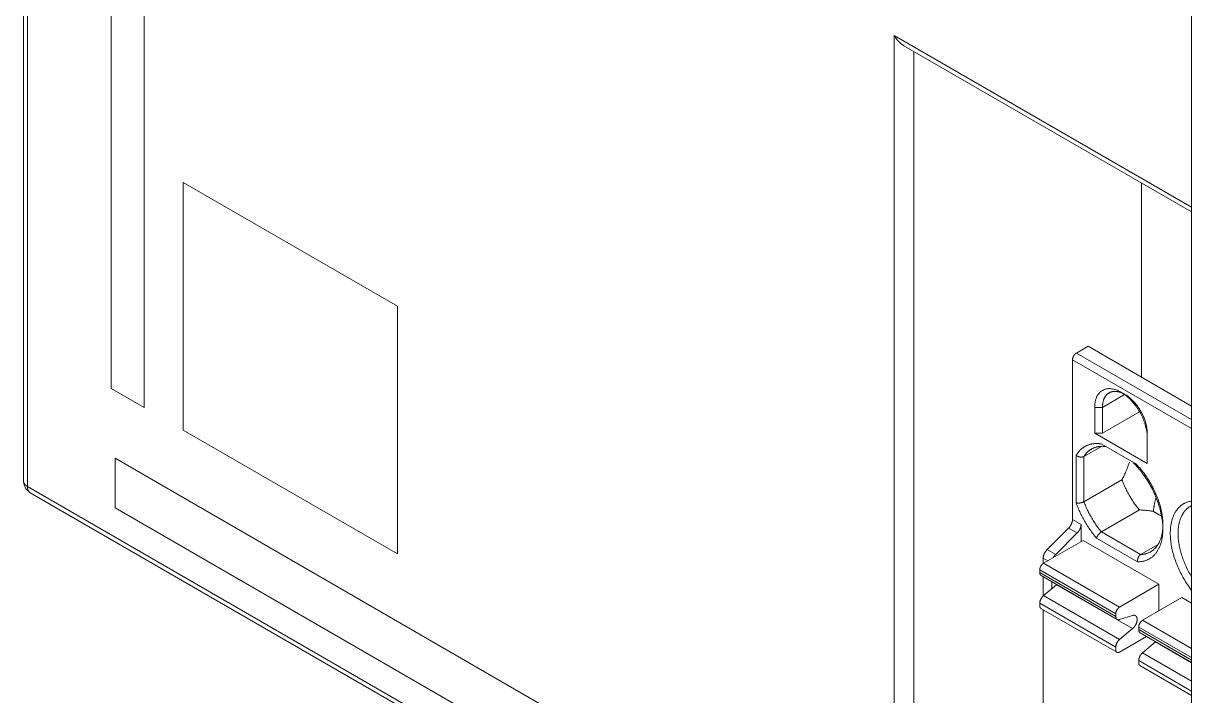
# Model space of a CAD drawing. Header units: inches. Extents: x 67248 to 85686, y -40174 to -31152.
# Drawn here: x 82386.71 to 82432.51, y -32942.82 to -32916.48 of the extents above; entities that cross this region are included whole.
import ezdxf

# ---------------------------------------------------------------- set-up
doc = ezdxf.new("R2010")
doc.units = ezdxf.units.IN
doc.header["$MEASUREMENT"] = 0

# ---------------------------------------------------------------- blocks, each defined once
blk = doc.blocks.new('ET200S')
at = {"lineweight": 0}
for p, q in [((-0.12, 0.188), (-0.12, 76.335)), ((0.026, -0.016), (0.026, 76.193)), ((42.288, 50.006), (42.288, -46.749)), ((3.067, 3.536), (3.067, 21.499)), ((4.269, 2.842), (4.269, 20.805)), ((31.493, 16.34), (31.493, -18.183)), ((31.493, 16.34), (42.288, 10.107)), ((31.844, 15.968), (42.288, 9.938)), ((32.2, 15.762), (32.2, -18.183)), ((5.683, 11.007), (5.683, 2.025)), ((5.683, 11.007), (13.461, 6.516)), ((40.473, 10.986), (40.473, 3.944)), ((13.461, 6.516), (13.461, -2.466)), ((38.528, 5.067), (38.104, 4.822)), ((38.104, 4.822), (42.288, 2.407)), ((42.288, 2.897), (38.528, 5.067)), ((37.963, 4.577), (37.963, -1.216)), ((42.288, 2.08), (37.963, 4.577)), ((3.067, 3.536), (4.269, 2.842)), ((39.865, 3.32), (39.723, 3.401)), ((39.855, 3.314), (39.052, 2.85)), ((38.769, 1.911), (38.769, 2.85)), ((38.769, 2.85), (39.052, 2.85)), ((39.052, 1.911), (39.052, 2.85)), ((39.052, 1.911), (40.398, 2.689)), ((5.683, 2.025), (13.461, -2.466)), ((39.052, 1.911), (38.769, 1.911)), ((38.769, 1.911), (40.678, 0.809)), ((40.678, 1.911), (40.678, 1.748)), ((40.678, 0.809), (40.678, 1.911)), ((38.38, 1.071), (39.012, 1.436)), ((38.998, 1.526), (40.281, 0.785)), ((3.208, 1.004), (3.208, -0.792)), ((3.208, 1.004), (24.421, -11.243)), ((38.097, -0.612), (38.097, 1.111)), ((38.38, 1.071), (38.38, -0.572)), ((-0.12, 0.188), (-0.097, 0.035)), ((-0.097, 0.035), (-0.026, -0.105)), ((39.759, 0.224), (38.38, -0.572)), ((-0.026, -0.105), (0.086, -0.217)), ((31.493, -18.183), (0.026, -0.016)), ((0.086, -0.217), (0.13, -0.245)), ((31.596, -18.412), (0.13, -0.245)), ((3.208, -0.792), (24.421, -13.039)), ((37.963, -1.216), (38.274, -1.396)), ((39.012, -1.667), (40.391, -0.871)), ((41.198, -1.093), (40.9, -0.922)), ((37.042, -2.306), (37.823, -1.527)), ((38.134, -1.706), (37.823, -1.527)), ((38.274, -2.016), (38.274, -1.396)), ((39.012, -1.667), (40.435, -2.488)), ((38.344, -1.975), (36.916, -2.8)), ((38.134, -1.706), (37.353, -2.486)), ((41.102, -3.567), (38.344, -1.975)), ((40.328, -2.753), (38.836, -1.892)), ((37.042, -2.306), (37.353, -2.486)), ((41.067, -2.123), (40.435, -2.488)), ((37.067, -2.713), (36.902, -2.617)), ((36.902, -2.617), (36.902, -2.809)), ((36.916, -2.8), (39.674, -4.392)), ((39.532, -4.637), (36.775, -3.045)), ((36.775, -3.045), (36.775, -3.139)), ((36.775, -3.139), (39.532, -4.731)), ((36.821, -3.251), (36.82, -3.25)), ((36.826, -3.253), (39.584, -4.845)), ((36.902, -3.297), (36.902, -3.988)), ((36.902, -3.988), (37.386, -3.584)), ((37.213, -3.476), (37.213, -3.729)), ((40.144, -5.176), (37.386, -3.584)), ((39.674, -4.392), (41.102, -3.567)), ((41.102, -4.531), (41.102, -3.567)), ((36.913, -3.978), (39.671, -5.571)), ((41.937, -4.049), (40.508, -4.874)), ((42.288, -4.252), (41.937, -4.049)), ((39.532, -5.85), (36.775, -4.258)), ((36.775, -4.351), (36.775, -4.258)), ((36.816, -4.443), (39.574, -6.035)), ((36.902, -4.492), (36.902, -8.401)), ((39.532, -4.731), (39.532, -4.637)), ((39.671, -4.85), (40.144, -4.698)), ((40.508, -4.874), (42.288, -5.901)), ((40.144, -5.176), (39.671, -5.571)), ((40.651, -5.461), (39.674, -6.025)), ((42.288, -6.228), (40.367, -5.119)), ((40.367, -5.119), (40.367, -5.212)), ((40.367, -5.212), (42.288, -6.322)), ((40.419, -5.327), (42.288, -6.406)), ((39.532, -5.944), (39.532, -5.85)), ((40.505, -6.052), (40.978, -5.658)), ((42.288, -6.414), (40.978, -5.658)), ((42.288, -7.441), (40.367, -6.332)), ((40.367, -6.332), (40.367, -6.425)), ((40.505, -6.052), (42.288, -7.081)), ((40.408, -6.517), (42.288, -7.602))]:
    blk.add_line(p, q, dxfattribs=at)
for points in [[(31.844, 15.967), (31.833, 15.974), (31.821, 15.981), (31.81, 15.989), (31.799, 15.996), (31.788, 16.004), (31.777, 16.012), (31.766, 16.02), (31.756, 16.028), (31.745, 16.037), (31.735, 16.045), (31.724, 16.055), (31.713, 16.064), (31.702, 16.074), (31.691, 16.084), (31.681, 16.094), (31.67, 16.105), (31.66, 16.115), (31.65, 16.126), (31.64, 16.137), (31.63, 16.148), (31.621, 16.159), (31.611, 16.17), (31.602, 16.181), (31.592, 16.193), (31.582, 16.206), (31.572, 16.219), (31.563, 16.232), (31.553, 16.245), (31.544, 16.258), (31.535, 16.271), (31.526, 16.285), (31.517, 16.298), (31.509, 16.312), (31.501, 16.326), (31.493, 16.34)], [(37.963, 4.577), (37.963, 4.582), (37.963, 4.588), (37.963, 4.593), (37.964, 4.598), (37.964, 4.604), (37.965, 4.609), (37.966, 4.614), (37.967, 4.62), (37.968, 4.625), (37.969, 4.63), (37.97, 4.635), (37.972, 4.641), (37.973, 4.646), (37.975, 4.652), (37.977, 4.658), (37.979, 4.664), (37.982, 4.67), (37.984, 4.676), (37.987, 4.682), (37.989, 4.688), (37.992, 4.694), (37.995, 4.7), (37.998, 4.705), (38.001, 4.711), (38.004, 4.717), (38.007, 4.722), (38.011, 4.728), (38.014, 4.733), (38.018, 4.738), (38.021, 4.744), (38.025, 4.749), (38.029, 4.754), (38.033, 4.759), (38.037, 4.764), (38.041, 4.769), (38.046, 4.774), (38.05, 4.778), (38.054, 4.782), (38.058, 4.786), (38.061, 4.79), (38.065, 4.793), (38.069, 4.797), (38.073, 4.801), (38.078, 4.804), (38.082, 4.807), (38.086, 4.81), (38.09, 4.813), (38.095, 4.816), (38.099, 4.819), (38.104, 4.822)], [(38.769, 2.85), (38.769, 2.886), (38.771, 2.921), (38.773, 2.956), (38.777, 2.991), (38.782, 3.027), (38.788, 3.061), (38.796, 3.096), (38.803, 3.123), (38.811, 3.149), (38.819, 3.175), (38.829, 3.201), (38.839, 3.226), (38.851, 3.251), (38.864, 3.275), (38.878, 3.299), (38.891, 3.319), (38.905, 3.339), (38.92, 3.359), (38.937, 3.377), (38.953, 3.395), (38.971, 3.412), (38.99, 3.428), (39.009, 3.443), (39.029, 3.456), (39.049, 3.468), (39.07, 3.48), (39.092, 3.49), (39.114, 3.499), (39.136, 3.507), (39.159, 3.514), (39.182, 3.52), (39.207, 3.524), (39.233, 3.528), (39.258, 3.53), (39.284, 3.531), (39.31, 3.531), (39.335, 3.53), (39.361, 3.528), (39.387, 3.525), (39.42, 3.519), (39.452, 3.512), (39.485, 3.504), (39.517, 3.494), (39.548, 3.484), (39.58, 3.472), (39.61, 3.459), (39.645, 3.443), (39.679, 3.426), (39.713, 3.407), (39.746, 3.388), (39.778, 3.368), (39.81, 3.347), (39.841, 3.325), (39.881, 3.295), (39.919, 3.264), (39.957, 3.233), (39.994, 3.2), (40.03, 3.166), (40.065, 3.131), (40.101, 3.093), (40.137, 3.054), (40.171, 3.014), (40.205, 2.973), (40.237, 2.931), (40.269, 2.889), (40.3, 2.845), (40.33, 2.8), (40.359, 2.754), (40.387, 2.708), (40.414, 2.661), (40.44, 2.614), (40.464, 2.566), (40.488, 2.518), (40.51, 2.469), (40.531, 2.42), (40.551, 2.37), (40.57, 2.32), (40.586, 2.272), (40.602, 2.223), (40.616, 2.174), (40.629, 2.125), (40.64, 2.075), (40.651, 2.025), (40.658, 1.986), (40.664, 1.947), (40.669, 1.907), (40.673, 1.867), (40.675, 1.828), (40.677, 1.788), (40.678, 1.748)], [(39.052, 2.85), (39.052, 2.87), (39.052, 2.89), (39.053, 2.91), (39.055, 2.929), (39.056, 2.949), (39.059, 2.969), (39.061, 2.989), (39.064, 3.008), (39.068, 3.028), (39.072, 3.047), (39.076, 3.063), (39.08, 3.078), (39.084, 3.094), (39.089, 3.109), (39.094, 3.124), (39.099, 3.139), (39.105, 3.154), (39.111, 3.168), (39.118, 3.183), (39.125, 3.197), (39.132, 3.211), (39.139, 3.224), (39.147, 3.236), (39.154, 3.248), (39.163, 3.26), (39.171, 3.271), (39.18, 3.282), (39.189, 3.293), (39.199, 3.304), (39.208, 3.314), (39.219, 3.324), (39.229, 3.333), (39.239, 3.341), (39.249, 3.349), (39.259, 3.356), (39.269, 3.363), (39.279, 3.37), (39.29, 3.377), (39.301, 3.383), (39.312, 3.388), (39.323, 3.394), (39.334, 3.399), (39.346, 3.403), (39.357, 3.407), (39.371, 3.412), (39.385, 3.416), (39.398, 3.419), (39.412, 3.422), (39.426, 3.425), (39.44, 3.427), (39.454, 3.428), (39.469, 3.429), (39.483, 3.43), (39.497, 3.43), (39.511, 3.43), (39.527, 3.43), (39.543, 3.429), (39.559, 3.427), (39.575, 3.425), (39.59, 3.423), (39.606, 3.42), (39.622, 3.417), (39.637, 3.414), (39.653, 3.41), (39.668, 3.405), (39.683, 3.401), (39.702, 3.395), (39.721, 3.388), (39.74, 3.381), (39.758, 3.373), (39.776, 3.365), (39.794, 3.357), (39.812, 3.348), (39.83, 3.339), (39.847, 3.329), (39.865, 3.32)], [(39.865, 3.32), (39.892, 3.304), (39.918, 3.287), (39.945, 3.269), (39.97, 3.251), (39.996, 3.232), (40.021, 3.212), (40.045, 3.192), (40.071, 3.17), (40.097, 3.147), (40.122, 3.123), (40.146, 3.099), (40.17, 3.075), (40.193, 3.05), (40.216, 3.024), (40.24, 2.997), (40.263, 2.969), (40.286, 2.941), (40.308, 2.912), (40.329, 2.883), (40.35, 2.854), (40.37, 2.824), (40.39, 2.793), (40.41, 2.762), (40.429, 2.731), (40.448, 2.699), (40.465, 2.667), (40.483, 2.634), (40.499, 2.602), (40.515, 2.569), (40.53, 2.536), (40.545, 2.502), (40.559, 2.469), (40.572, 2.435), (40.585, 2.4), (40.597, 2.366), (40.608, 2.333), (40.618, 2.3), (40.627, 2.267), (40.636, 2.233), (40.644, 2.2), (40.651, 2.166), (40.658, 2.132), (40.663, 2.1), (40.667, 2.069), (40.671, 2.038), (40.674, 2.006), (40.676, 1.974), (40.677, 1.943), (40.678, 1.911)], [(38.097, 1.111), (38.107, 1.128), (38.118, 1.146), (38.129, 1.163), (38.141, 1.18), (38.153, 1.196), (38.165, 1.212), (38.177, 1.229), (38.19, 1.244), (38.204, 1.26), (38.217, 1.275), (38.231, 1.29), (38.246, 1.304), (38.26, 1.319), (38.274, 1.331), (38.288, 1.343), (38.302, 1.355), (38.316, 1.366), (38.331, 1.377), (38.345, 1.388), (38.36, 1.398), (38.376, 1.408), (38.391, 1.418), (38.407, 1.427), (38.423, 1.436), (38.439, 1.445), (38.455, 1.453), (38.471, 1.461), (38.488, 1.468), (38.505, 1.476), (38.523, 1.482), (38.54, 1.489), (38.558, 1.495), (38.576, 1.5), (38.593, 1.505), (38.611, 1.51), (38.629, 1.514), (38.648, 1.518), (38.666, 1.522), (38.684, 1.525), (38.703, 1.528), (38.721, 1.53), (38.742, 1.533), (38.764, 1.535), (38.785, 1.536), (38.806, 1.537), (38.828, 1.537), (38.849, 1.537), (38.87, 1.537), (38.892, 1.536), (38.913, 1.535), (38.934, 1.533), (38.955, 1.531), (38.977, 1.529), (38.998, 1.526)], [(38.38, 1.071), (38.389, 1.086), (38.399, 1.101), (38.409, 1.115), (38.419, 1.129), (38.43, 1.144), (38.441, 1.157), (38.452, 1.171), (38.464, 1.184), (38.476, 1.197), (38.488, 1.21), (38.5, 1.223), (38.513, 1.235), (38.526, 1.247), (38.539, 1.258), (38.552, 1.269), (38.565, 1.28), (38.579, 1.29), (38.592, 1.3), (38.606, 1.31), (38.62, 1.319), (38.635, 1.328), (38.649, 1.337), (38.664, 1.345), (38.679, 1.353), (38.694, 1.36), (38.71, 1.368), (38.726, 1.375), (38.742, 1.381), (38.758, 1.387), (38.774, 1.393), (38.79, 1.399), (38.807, 1.404), (38.823, 1.408), (38.84, 1.413), (38.857, 1.417), (38.874, 1.42), (38.891, 1.423), (38.908, 1.426), (38.925, 1.429), (38.943, 1.431), (38.962, 1.433), (38.98, 1.434), (38.999, 1.436), (39.017, 1.436), (39.036, 1.437), (39.055, 1.437), (39.073, 1.436), (39.092, 1.435), (39.11, 1.434), (39.129, 1.433), (39.147, 1.431), (39.165, 1.429)], [(38.097, 1.111), (38.101, 1.107), (38.106, 1.104), (38.11, 1.1), (38.114, 1.097), (38.119, 1.094), (38.124, 1.091), (38.128, 1.088), (38.133, 1.085), (38.138, 1.083), (38.143, 1.08), (38.148, 1.077), (38.153, 1.075), (38.158, 1.073), (38.163, 1.07), (38.169, 1.068), (38.175, 1.066), (38.18, 1.063), (38.186, 1.061), (38.192, 1.06), (38.198, 1.058), (38.204, 1.056), (38.21, 1.055), (38.216, 1.053), (38.222, 1.052), (38.228, 1.051), (38.234, 1.05), (38.24, 1.049), (38.246, 1.048), (38.252, 1.048), (38.258, 1.047), (38.264, 1.047), (38.269, 1.046), (38.275, 1.046), (38.281, 1.046), (38.287, 1.047), (38.293, 1.047), (38.299, 1.047), (38.305, 1.048), (38.31, 1.049), (38.316, 1.049), (38.321, 1.05), (38.326, 1.051), (38.33, 1.052), (38.335, 1.053), (38.34, 1.055), (38.344, 1.056), (38.349, 1.057), (38.354, 1.059), (38.358, 1.061), (38.363, 1.063), (38.367, 1.065), (38.371, 1.067), (38.376, 1.069), (38.38, 1.071)], [(40.026, 0.865), (40.019, 0.84), (40.011, 0.816), (40.004, 0.791), (39.995, 0.764), (39.986, 0.737), (39.976, 0.71), (39.966, 0.683), (39.956, 0.656), (39.946, 0.629), (39.935, 0.602), (39.924, 0.575), (39.913, 0.549), (39.902, 0.522), (39.887, 0.489), (39.872, 0.455), (39.856, 0.422), (39.841, 0.389), (39.825, 0.355), (39.809, 0.322), (39.792, 0.29), (39.775, 0.257), (39.759, 0.224)], [(40.166, 0.851), (40.211, 0.804), (40.256, 0.757), (40.3, 0.708), (40.343, 0.659), (40.385, 0.609), (40.426, 0.558), (40.466, 0.507), (40.507, 0.453), (40.546, 0.398), (40.585, 0.343), (40.623, 0.287), (40.66, 0.231), (40.696, 0.173), (40.73, 0.116), (40.765, 0.057), (40.798, -0.002), (40.83, -0.061), (40.861, -0.121), (40.891, -0.182), (40.92, -0.243), (40.948, -0.304), (40.974, -0.365), (41, -0.426), (41.024, -0.487), (41.047, -0.549), (41.069, -0.611), (41.09, -0.674), (41.11, -0.736), (41.128, -0.797), (41.144, -0.857), (41.16, -0.918), (41.174, -0.979), (41.187, -1.04), (41.199, -1.102), (41.21, -1.164), (41.219, -1.221), (41.226, -1.278), (41.232, -1.336), (41.237, -1.394), (41.241, -1.451), (41.243, -1.509), (41.244, -1.567)], [(40.281, 0.785), (40.322, 0.742), (40.362, 0.698), (40.401, 0.654), (40.439, 0.609), (40.477, 0.563), (40.514, 0.517), (40.55, 0.47), (40.586, 0.421), (40.622, 0.372), (40.656, 0.321), (40.69, 0.271), (40.723, 0.22), (40.755, 0.168), (40.786, 0.116), (40.816, 0.063), (40.846, 0.009), (40.875, -0.044), (40.902, -0.099), (40.929, -0.153), (40.955, -0.208), (40.98, -0.264), (41.004, -0.319), (41.026, -0.374), (41.048, -0.429), (41.068, -0.485), (41.088, -0.541), (41.107, -0.597), (41.125, -0.654), (41.14, -0.708), (41.155, -0.763), (41.169, -0.818), (41.182, -0.873), (41.193, -0.928), (41.204, -0.983), (41.214, -1.039), (41.221, -1.091), (41.228, -1.143), (41.233, -1.195), (41.238, -1.247), (41.241, -1.299), (41.243, -1.351), (41.244, -1.404)], [(-0.12, 0.188), (-0.12, 0.186), (-0.12, 0.184), (-0.12, 0.182), (-0.12, 0.181), (-0.12, 0.179), (-0.12, 0.177), (-0.12, 0.175), (-0.119, 0.173), (-0.119, 0.171), (-0.119, 0.17), (-0.119, 0.168), (-0.119, 0.166), (-0.118, 0.164), (-0.118, 0.162), (-0.118, 0.161), (-0.118, 0.159), (-0.117, 0.157), (-0.117, 0.155), (-0.117, 0.153), (-0.116, 0.152), (-0.116, 0.15), (-0.115, 0.148), (-0.115, 0.146), (-0.115, 0.144), (-0.114, 0.143), (-0.113, 0.14)], [(-0.113, 0.14), (-0.112, 0.136), (-0.111, 0.132), (-0.109, 0.128), (-0.108, 0.124), (-0.106, 0.12), (-0.104, 0.116), (-0.103, 0.112), (-0.101, 0.108), (-0.099, 0.104), (-0.097, 0.1), (-0.094, 0.096), (-0.092, 0.092), (-0.09, 0.088), (-0.087, 0.085), (-0.085, 0.081), (-0.082, 0.078), (-0.08, 0.074), (-0.077, 0.07), (-0.074, 0.067), (-0.072, 0.063), (-0.069, 0.06), (-0.066, 0.057), (-0.062, 0.053), (-0.058, 0.048), (-0.054, 0.044), (-0.05, 0.04), (-0.046, 0.037), (-0.042, 0.033), (-0.038, 0.029), (-0.034, 0.025), (-0.029, 0.022), (-0.025, 0.018), (-0.021, 0.015), (-0.016, 0.011), (-0.012, 0.008), (-0.007, 0.005), (-0.002, 0.002), (0.002, -0.002), (0.007, -0.005), (0.012, -0.008), (0.017, -0.011), (0.021, -0.013), (0.026, -0.016)], [(39.759, 0.224), (39.775, 0.18), (39.792, 0.136), (39.809, 0.093), (39.827, 0.05), (39.846, 0.007), (39.865, -0.036), (39.885, -0.078), (39.905, -0.121), (39.926, -0.163), (39.947, -0.205), (39.969, -0.247), (39.992, -0.289), (40.015, -0.33), (40.039, -0.371), (40.063, -0.412), (40.088, -0.452), (40.113, -0.493), (40.139, -0.532), (40.165, -0.571), (40.192, -0.61), (40.219, -0.648), (40.246, -0.686), (40.274, -0.724), (40.302, -0.761), (40.331, -0.798), (40.361, -0.835), (40.391, -0.871)], [(0.026, -0.016), (0.026, -0.022), (0.026, -0.029), (0.027, -0.035), (0.027, -0.041), (0.027, -0.047), (0.028, -0.053), (0.028, -0.059), (0.029, -0.065), (0.03, -0.071), (0.03, -0.077), (0.031, -0.084), (0.032, -0.09), (0.034, -0.096), (0.035, -0.102), (0.036, -0.108), (0.038, -0.114), (0.039, -0.12), (0.041, -0.125), (0.043, -0.131), (0.045, -0.136), (0.046, -0.14), (0.048, -0.145), (0.05, -0.149), (0.052, -0.154), (0.054, -0.158), (0.056, -0.162), (0.058, -0.167), (0.06, -0.171), (0.062, -0.175), (0.064, -0.179), (0.067, -0.183), (0.069, -0.187), (0.072, -0.191), (0.075, -0.195), (0.078, -0.199), (0.081, -0.203), (0.084, -0.206), (0.087, -0.21), (0.09, -0.213), (0.093, -0.217), (0.096, -0.22), (0.099, -0.223), (0.102, -0.225), (0.106, -0.228), (0.109, -0.231), (0.112, -0.233), (0.116, -0.236), (0.119, -0.238), (0.123, -0.241), (0.126, -0.243), (0.13, -0.245)], [(40.9, -0.922), (40.902, -0.901), (40.903, -0.881), (40.905, -0.861), (40.907, -0.841), (40.91, -0.821), (40.912, -0.8), (40.915, -0.78), (40.918, -0.76), (40.922, -0.74), (40.925, -0.72), (40.929, -0.7), (40.933, -0.68), (40.937, -0.66), (40.941, -0.641), (40.945, -0.621), (40.95, -0.601), (40.955, -0.581), (40.961, -0.555), (40.968, -0.528), (40.976, -0.502), (40.983, -0.476), (40.991, -0.449), (40.999, -0.423)], [(38.097, -0.612), (38.102, -0.613), (38.108, -0.615), (38.113, -0.616), (38.119, -0.617), (38.124, -0.618), (38.13, -0.619), (38.135, -0.62), (38.141, -0.62), (38.146, -0.621), (38.152, -0.621), (38.157, -0.621), (38.163, -0.622), (38.17, -0.622), (38.177, -0.622), (38.184, -0.622), (38.191, -0.622), (38.198, -0.621), (38.205, -0.621), (38.212, -0.621), (38.219, -0.62), (38.226, -0.619), (38.233, -0.618), (38.24, -0.617), (38.248, -0.616), (38.256, -0.615), (38.263, -0.613), (38.271, -0.612), (38.279, -0.61), (38.286, -0.608), (38.294, -0.606), (38.301, -0.604), (38.309, -0.602), (38.316, -0.6), (38.322, -0.598), (38.328, -0.596), (38.334, -0.593), (38.34, -0.591), (38.346, -0.589), (38.352, -0.586), (38.357, -0.584), (38.363, -0.581), (38.369, -0.578), (38.374, -0.575), (38.38, -0.572)], [(38.836, -1.892), (38.804, -1.854), (38.773, -1.816), (38.742, -1.778), (38.711, -1.739), (38.681, -1.7), (38.652, -1.661), (38.623, -1.621), (38.594, -1.581), (38.566, -1.54), (38.539, -1.499), (38.511, -1.457), (38.484, -1.415), (38.458, -1.372), (38.432, -1.329), (38.407, -1.286), (38.382, -1.242), (38.357, -1.198), (38.334, -1.154), (38.31, -1.109), (38.288, -1.064), (38.266, -1.02), (38.245, -0.976), (38.225, -0.931), (38.205, -0.886), (38.185, -0.841), (38.166, -0.796), (38.148, -0.75), (38.13, -0.704), (38.113, -0.658), (38.097, -0.612)], [(39.012, -1.667), (38.982, -1.631), (38.952, -1.594), (38.924, -1.557), (38.895, -1.52), (38.867, -1.482), (38.84, -1.445), (38.813, -1.406), (38.786, -1.368), (38.76, -1.329), (38.735, -1.289), (38.709, -1.249), (38.684, -1.208), (38.66, -1.167), (38.636, -1.126), (38.613, -1.085), (38.591, -1.043), (38.568, -1.001), (38.547, -0.959), (38.526, -0.917), (38.506, -0.875), (38.486, -0.832), (38.467, -0.789), (38.448, -0.746), (38.43, -0.703), (38.413, -0.66), (38.396, -0.616), (38.38, -0.572)], [(41.512, -1.722), (41.513, -1.689), (41.513, -1.656), (41.515, -1.622), (41.516, -1.589), (41.519, -1.556), (41.522, -1.522), (41.525, -1.489), (41.53, -1.456), (41.534, -1.423), (41.54, -1.39), (41.546, -1.357), (41.552, -1.33), (41.557, -1.304), (41.564, -1.277), (41.571, -1.251), (41.578, -1.224), (41.586, -1.198), (41.595, -1.172), (41.604, -1.146), (41.614, -1.121), (41.624, -1.095), (41.635, -1.07), (41.646, -1.045), (41.657, -1.023), (41.668, -1.001), (41.68, -0.98), (41.692, -0.958), (41.705, -0.937), (41.718, -0.916), (41.732, -0.896), (41.746, -0.876), (41.761, -0.856), (41.776, -0.837), (41.792, -0.818), (41.808, -0.8), (41.823, -0.785), (41.838, -0.77), (41.853, -0.755), (41.869, -0.741), (41.885, -0.727), (41.901, -0.713), (41.918, -0.7), (41.935, -0.687), (41.953, -0.675), (41.971, -0.664), (41.989, -0.652), (42.007, -0.642), (42.026, -0.632), (42.046, -0.621), (42.067, -0.611), (42.088, -0.602), (42.11, -0.594), (42.131, -0.586), (42.153, -0.578), (42.175, -0.572), (42.197, -0.565), (42.22, -0.56), (42.242, -0.555), (42.265, -0.551), (42.288, -0.547)], [(41.795, -1.722), (41.795, -1.692), (41.796, -1.662), (41.797, -1.632), (41.799, -1.602), (41.801, -1.572), (41.804, -1.542), (41.807, -1.512), (41.811, -1.482), (41.815, -1.452), (41.82, -1.422), (41.825, -1.392), (41.83, -1.368), (41.835, -1.344), (41.841, -1.32), (41.847, -1.296), (41.854, -1.272), (41.861, -1.248), (41.869, -1.225), (41.877, -1.201), (41.885, -1.178), (41.894, -1.155), (41.904, -1.133), (41.914, -1.11), (41.923, -1.091), (41.932, -1.073), (41.942, -1.055), (41.952, -1.037), (41.962, -1.019), (41.973, -1.002), (41.984, -0.984), (41.995, -0.967), (42.007, -0.951), (42.019, -0.934), (42.032, -0.918), (42.045, -0.902), (42.059, -0.887), (42.072, -0.872), (42.085, -0.859), (42.099, -0.845), (42.113, -0.832), (42.127, -0.819), (42.142, -0.807), (42.157, -0.795), (42.172, -0.783), (42.187, -0.772), (42.203, -0.761), (42.22, -0.751), (42.236, -0.741), (42.253, -0.731), (42.27, -0.722), (42.288, -0.713)], [(37.823, -1.527), (37.829, -1.521), (37.834, -1.515), (37.84, -1.509), (37.845, -1.503), (37.85, -1.497), (37.855, -1.491), (37.86, -1.484), (37.865, -1.478), (37.87, -1.471), (37.875, -1.465), (37.88, -1.458), (37.885, -1.451), (37.89, -1.443), (37.894, -1.435), (37.899, -1.427), (37.904, -1.419), (37.908, -1.411), (37.912, -1.403), (37.916, -1.395), (37.92, -1.387), (37.924, -1.379), (37.927, -1.371), (37.931, -1.364), (37.934, -1.356), (37.936, -1.349), (37.939, -1.341), (37.942, -1.334), (37.944, -1.326), (37.947, -1.318), (37.949, -1.311), (37.951, -1.303), (37.953, -1.295), (37.954, -1.288), (37.956, -1.281), (37.957, -1.274), (37.958, -1.267), (37.96, -1.259), (37.96, -1.252), (37.961, -1.245), (37.962, -1.238), (37.962, -1.23), (37.962, -1.223), (37.963, -1.216)], [(40.9, -0.922), (40.874, -0.917), (40.848, -0.913), (40.821, -0.909), (40.795, -0.905), (40.768, -0.902), (40.742, -0.898), (40.708, -0.894), (40.674, -0.891), (40.639, -0.887), (40.605, -0.884), (40.571, -0.882), (40.535, -0.879), (40.499, -0.876), (40.463, -0.874), (40.427, -0.872), (40.391, -0.871)], [(38.274, -1.396), (38.274, -1.403), (38.273, -1.41), (38.273, -1.417), (38.272, -1.425), (38.272, -1.432), (38.271, -1.439), (38.27, -1.446), (38.268, -1.454), (38.267, -1.461), (38.266, -1.468), (38.264, -1.475), (38.262, -1.483), (38.26, -1.49), (38.258, -1.498), (38.255, -1.506), (38.253, -1.514), (38.25, -1.521), (38.248, -1.529), (38.245, -1.536), (38.242, -1.544), (38.239, -1.551), (38.235, -1.558), (38.232, -1.567), (38.228, -1.575), (38.223, -1.583), (38.219, -1.591), (38.215, -1.599), (38.21, -1.607), (38.206, -1.615), (38.201, -1.623), (38.196, -1.63), (38.191, -1.638), (38.186, -1.645), (38.181, -1.651), (38.176, -1.658), (38.172, -1.664), (38.167, -1.67), (38.161, -1.677), (38.156, -1.683), (38.151, -1.689), (38.145, -1.695), (38.14, -1.701), (38.134, -1.706)], [(38.836, -1.892), (38.837, -1.886), (38.839, -1.881), (38.84, -1.876), (38.842, -1.87), (38.844, -1.865), (38.846, -1.86), (38.848, -1.855), (38.85, -1.85), (38.853, -1.844), (38.855, -1.839), (38.858, -1.834), (38.86, -1.829), (38.864, -1.823), (38.867, -1.817), (38.871, -1.811), (38.874, -1.805), (38.878, -1.799), (38.882, -1.793), (38.886, -1.787), (38.89, -1.782), (38.894, -1.776), (38.898, -1.77), (38.903, -1.765), (38.908, -1.759), (38.913, -1.753), (38.918, -1.747), (38.923, -1.741), (38.928, -1.735), (38.934, -1.73), (38.939, -1.724), (38.945, -1.718), (38.95, -1.713), (38.956, -1.708), (38.961, -1.704), (38.966, -1.7), (38.97, -1.696), (38.975, -1.692), (38.98, -1.688), (38.985, -1.684), (38.991, -1.68), (38.996, -1.677), (39.001, -1.673), (39.006, -1.67), (39.012, -1.667)], [(41.244, -1.567), (41.243, -1.604), (41.242, -1.642), (41.241, -1.679), (41.238, -1.717), (41.235, -1.754), (41.231, -1.791), (41.227, -1.828), (41.222, -1.865), (41.215, -1.902), (41.21, -1.932), (41.204, -1.962), (41.197, -1.991), (41.19, -2.021), (41.182, -2.05), (41.173, -2.079), (41.164, -2.108), (41.154, -2.137), (41.143, -2.166), (41.132, -2.194), (41.122, -2.217), (41.112, -2.24), (41.101, -2.262), (41.09, -2.284), (41.078, -2.306), (41.066, -2.328), (41.053, -2.35), (41.039, -2.371), (41.026, -2.391), (41.011, -2.412), (40.996, -2.432), (40.982, -2.45), (40.967, -2.468), (40.951, -2.485), (40.935, -2.502), (40.919, -2.519), (40.902, -2.535), (40.885, -2.55), (40.868, -2.565), (40.85, -2.58), (40.831, -2.594), (40.812, -2.608), (40.793, -2.62), (40.774, -2.633), (40.754, -2.644), (40.734, -2.655), (40.714, -2.666), (40.693, -2.676), (40.673, -2.685), (40.651, -2.694), (40.63, -2.702), (40.608, -2.709), (40.587, -2.716), (40.564, -2.723), (40.541, -2.728), (40.517, -2.734), (40.494, -2.738), (40.47, -2.742), (40.447, -2.745), (40.423, -2.748), (40.399, -2.75), (40.375, -2.752), (40.351, -2.753), (40.328, -2.753)], [(41.244, -1.404), (41.243, -1.436), (41.243, -1.469), (41.241, -1.502), (41.239, -1.534), (41.237, -1.567), (41.234, -1.599), (41.23, -1.632), (41.225, -1.664), (41.22, -1.697), (41.214, -1.729), (41.208, -1.761), (41.202, -1.787), (41.196, -1.812), (41.189, -1.838), (41.182, -1.864), (41.174, -1.889), (41.166, -1.914), (41.157, -1.939), (41.147, -1.964), (41.137, -1.988), (41.126, -2.012), (41.115, -2.036), (41.103, -2.06), (41.093, -2.079), (41.082, -2.098), (41.071, -2.117), (41.059, -2.136), (41.047, -2.154), (41.034, -2.172), (41.021, -2.19), (41.008, -2.207), (40.994, -2.224), (40.979, -2.24), (40.964, -2.256), (40.949, -2.272), (40.933, -2.287), (40.918, -2.301), (40.902, -2.315), (40.886, -2.328), (40.87, -2.341), (40.853, -2.353), (40.836, -2.365), (40.818, -2.376), (40.8, -2.387), (40.782, -2.397), (40.764, -2.407), (40.745, -2.416), (40.726, -2.424), (40.707, -2.432), (40.687, -2.44), (40.667, -2.447), (40.646, -2.454), (40.626, -2.46), (40.605, -2.465), (40.584, -2.47), (40.563, -2.474), (40.542, -2.478), (40.52, -2.481), (40.499, -2.484), (40.478, -2.486), (40.456, -2.487), (40.435, -2.488)], [(42.288, -3.793), (42.247, -3.739), (42.208, -3.685), (42.169, -3.629), (42.134, -3.578), (42.1, -3.526), (42.067, -3.474), (42.035, -3.421), (42.004, -3.368), (41.973, -3.314), (41.943, -3.26), (41.915, -3.206), (41.887, -3.151), (41.859, -3.096), (41.833, -3.041), (41.808, -2.985), (41.783, -2.929), (41.76, -2.872), (41.737, -2.817), (41.716, -2.761), (41.696, -2.705), (41.676, -2.648), (41.658, -2.592), (41.64, -2.535), (41.624, -2.477), (41.609, -2.422), (41.595, -2.367), (41.582, -2.312), (41.57, -2.257), (41.559, -2.201), (41.549, -2.145), (41.54, -2.089), (41.533, -2.037), (41.527, -1.985), (41.522, -1.932), (41.518, -1.88), (41.515, -1.827), (41.513, -1.775), (41.512, -1.722)], [(42.288, -3.3), (42.26, -3.253), (42.232, -3.206), (42.205, -3.158), (42.179, -3.11), (42.154, -3.062), (42.129, -3.013), (42.105, -2.964), (42.084, -2.918), (42.063, -2.872), (42.043, -2.825), (42.023, -2.779), (42.004, -2.732), (41.986, -2.684), (41.969, -2.637), (41.952, -2.589), (41.936, -2.541), (41.921, -2.495), (41.907, -2.449), (41.894, -2.402), (41.882, -2.356), (41.87, -2.309), (41.859, -2.262), (41.849, -2.215), (41.839, -2.168), (41.831, -2.12), (41.824, -2.081), (41.818, -2.041), (41.813, -2.001), (41.808, -1.962), (41.804, -1.922), (41.801, -1.882), (41.799, -1.842), (41.797, -1.802), (41.796, -1.762), (41.795, -1.722)], [(36.902, -2.617), (36.902, -2.61), (36.902, -2.603), (36.903, -2.595), (36.903, -2.588), (36.904, -2.581), (36.905, -2.574), (36.906, -2.566), (36.907, -2.559), (36.909, -2.552), (36.91, -2.545), (36.912, -2.538), (36.914, -2.53), (36.916, -2.522), (36.918, -2.515), (36.92, -2.507), (36.923, -2.499), (36.925, -2.492), (36.928, -2.484), (36.931, -2.477), (36.934, -2.469), (36.937, -2.462), (36.94, -2.454), (36.944, -2.446), (36.948, -2.438), (36.952, -2.43), (36.956, -2.422), (36.961, -2.414), (36.965, -2.406), (36.97, -2.398), (36.975, -2.39), (36.98, -2.382), (36.985, -2.375), (36.99, -2.368), (36.994, -2.362), (36.999, -2.355), (37.004, -2.349), (37.009, -2.342), (37.014, -2.336), (37.019, -2.33), (37.025, -2.324), (37.03, -2.318), (37.036, -2.312), (37.042, -2.306)], [(37.353, -2.486), (37.349, -2.49), (37.345, -2.493), (37.342, -2.497), (37.338, -2.501), (37.335, -2.505), (37.331, -2.509), (37.328, -2.513), (37.324, -2.517), (37.321, -2.521), (37.318, -2.525), (37.315, -2.529), (37.311, -2.533), (37.308, -2.537), (37.305, -2.542), (37.302, -2.546), (37.299, -2.55), (37.296, -2.555), (37.293, -2.559), (37.289, -2.564), (37.286, -2.569), (37.283, -2.575), (37.28, -2.58), (37.277, -2.585), (37.274, -2.59), (37.271, -2.595)], [(40.328, -2.753), (40.327, -2.747), (40.326, -2.742), (40.325, -2.736), (40.325, -2.731), (40.324, -2.725), (40.324, -2.72), (40.324, -2.714), (40.324, -2.709), (40.324, -2.703), (40.324, -2.698), (40.324, -2.692), (40.325, -2.687), (40.325, -2.681), (40.326, -2.675), (40.326, -2.669), (40.327, -2.663), (40.328, -2.657), (40.33, -2.651), (40.331, -2.645), (40.332, -2.639), (40.334, -2.633), (40.336, -2.627), (40.337, -2.621), (40.339, -2.615), (40.341, -2.609), (40.344, -2.603), (40.346, -2.598), (40.348, -2.592), (40.35, -2.587), (40.353, -2.582), (40.356, -2.577), (40.358, -2.571), (40.361, -2.566), (40.364, -2.561), (40.367, -2.556), (40.37, -2.551), (40.374, -2.546), (40.377, -2.542), (40.381, -2.537), (40.384, -2.532), (40.387, -2.529), (40.39, -2.525), (40.394, -2.521), (40.397, -2.518), (40.4, -2.515), (40.404, -2.511), (40.408, -2.508), (40.411, -2.505), (40.415, -2.502), (40.419, -2.499), (40.423, -2.496), (40.427, -2.493), (40.431, -2.491), (40.435, -2.488)], [(36.775, -3.045), (36.775, -3.04), (36.775, -3.034), (36.775, -3.029), (36.776, -3.024), (36.776, -3.018), (36.777, -3.013), (36.778, -3.008), (36.779, -3.002), (36.78, -2.997), (36.781, -2.992), (36.783, -2.987), (36.784, -2.981), (36.785, -2.976), (36.787, -2.97), (36.789, -2.964), (36.792, -2.958), (36.794, -2.952), (36.796, -2.946), (36.799, -2.94), (36.801, -2.934), (36.804, -2.928), (36.807, -2.922), (36.81, -2.917), (36.813, -2.911), (36.816, -2.906), (36.819, -2.9), (36.823, -2.894), (36.826, -2.889), (36.83, -2.884), (36.833, -2.878), (36.837, -2.873), (36.841, -2.868), (36.845, -2.863), (36.849, -2.858), (36.853, -2.853), (36.858, -2.848), (36.862, -2.844), (36.866, -2.84), (36.87, -2.836), (36.873, -2.832), (36.877, -2.829), (36.881, -2.825), (36.885, -2.822), (36.89, -2.818), (36.894, -2.815), (36.898, -2.812), (36.903, -2.809), (36.907, -2.806), (36.911, -2.803), (36.916, -2.8)], [(36.82, -3.25), (36.817, -3.248), (36.815, -3.247), (36.814, -3.245), (36.812, -3.244), (36.811, -3.243), (36.81, -3.242), (36.808, -3.24), (36.806, -3.239), (36.805, -3.238), (36.803, -3.236), (36.802, -3.235), (36.801, -3.233), (36.799, -3.232), (36.798, -3.23), (36.797, -3.229), (36.796, -3.227), (36.795, -3.226), (36.794, -3.224), (36.793, -3.223), (36.792, -3.221), (36.791, -3.22), (36.79, -3.218), (36.789, -3.217), (36.788, -3.214), (36.787, -3.212), (36.786, -3.209), (36.785, -3.207), (36.784, -3.204), (36.784, -3.202), (36.783, -3.199), (36.782, -3.197), (36.782, -3.194), (36.781, -3.191), (36.78, -3.189), (36.78, -3.186), (36.779, -3.183), (36.779, -3.181), (36.778, -3.178), (36.778, -3.175), (36.777, -3.172), (36.777, -3.168), (36.776, -3.164), (36.776, -3.161), (36.776, -3.157), (36.775, -3.153), (36.775, -3.15), (36.775, -3.146), (36.775, -3.142), (36.775, -3.139)], [(36.827, -3.253), (36.826, -3.253), (36.826, -3.253), (36.825, -3.253), (36.824, -3.253), (36.824, -3.253), (36.823, -3.253), (36.823, -3.253), (36.822, -3.252), (36.822, -3.252), (36.821, -3.251)], [(36.775, -4.258), (36.775, -4.252), (36.775, -4.245), (36.775, -4.239), (36.776, -4.233), (36.777, -4.227), (36.777, -4.221), (36.778, -4.215), (36.779, -4.208), (36.78, -4.202), (36.782, -4.196), (36.783, -4.19), (36.785, -4.184), (36.787, -4.177), (36.789, -4.17), (36.791, -4.163), (36.793, -4.156), (36.796, -4.149), (36.798, -4.142), (36.801, -4.135), (36.804, -4.128), (36.807, -4.121), (36.81, -4.114), (36.814, -4.107), (36.817, -4.101), (36.821, -4.094), (36.824, -4.087), (36.828, -4.08), (36.832, -4.074), (36.836, -4.067), (36.84, -4.061), (36.845, -4.055), (36.849, -4.048), (36.854, -4.042), (36.858, -4.036), (36.863, -4.03), (36.867, -4.025), (36.872, -4.019), (36.877, -4.014), (36.882, -4.008), (36.887, -4.003), (36.892, -3.998), (36.897, -3.993), (36.902, -3.988), (36.908, -3.983), (36.913, -3.978)], [(36.816, -4.443), (36.815, -4.442), (36.813, -4.441), (36.812, -4.44), (36.81, -4.439), (36.809, -4.438), (36.808, -4.437), (36.806, -4.436), (36.805, -4.435), (36.804, -4.433), (36.802, -4.432), (36.801, -4.431), (36.8, -4.43), (36.799, -4.428), (36.798, -4.427), (36.796, -4.426), (36.795, -4.424), (36.794, -4.423), (36.793, -4.421), (36.792, -4.42), (36.791, -4.418), (36.79, -4.417), (36.789, -4.415), (36.789, -4.414), (36.788, -4.412), (36.787, -4.411), (36.786, -4.409), (36.785, -4.408), (36.784, -4.405), (36.784, -4.403), (36.783, -4.401), (36.782, -4.399), (36.781, -4.397), (36.78, -4.395), (36.78, -4.392), (36.779, -4.39), (36.779, -4.388), (36.778, -4.386), (36.778, -4.383), (36.777, -4.381), (36.777, -4.379), (36.776, -4.377), (36.776, -4.374), (36.776, -4.372), (36.776, -4.37), (36.775, -4.367), (36.775, -4.365), (36.775, -4.363), (36.775, -4.361), (36.775, -4.358), (36.775, -4.356), (36.775, -4.354), (36.775, -4.351)], [(39.674, -4.392), (39.669, -4.395), (39.665, -4.398), (39.66, -4.401), (39.656, -4.404), (39.652, -4.407), (39.647, -4.41), (39.643, -4.414), (39.639, -4.417), (39.635, -4.421), (39.631, -4.424), (39.627, -4.428), (39.623, -4.432), (39.62, -4.436), (39.615, -4.441), (39.611, -4.445), (39.607, -4.45), (39.603, -4.455), (39.599, -4.46), (39.595, -4.465), (39.591, -4.471), (39.587, -4.476), (39.584, -4.481), (39.58, -4.487), (39.577, -4.492), (39.574, -4.498), (39.571, -4.503), (39.568, -4.509), (39.565, -4.515), (39.562, -4.521), (39.559, -4.526), (39.556, -4.532), (39.554, -4.538), (39.551, -4.544), (39.549, -4.55), (39.547, -4.556), (39.545, -4.562), (39.543, -4.569), (39.542, -4.574), (39.54, -4.579), (39.539, -4.584), (39.538, -4.589), (39.537, -4.595), (39.536, -4.6), (39.535, -4.605), (39.534, -4.61), (39.533, -4.616), (39.533, -4.621), (39.533, -4.626), (39.532, -4.632), (39.532, -4.637)], [(39.532, -4.731), (39.532, -4.734), (39.532, -4.738), (39.533, -4.742), (39.533, -4.746), (39.533, -4.749), (39.533, -4.753), (39.534, -4.757), (39.534, -4.76), (39.535, -4.764), (39.536, -4.768), (39.536, -4.771), (39.537, -4.775), (39.538, -4.778), (39.539, -4.782), (39.54, -4.786), (39.541, -4.789), (39.542, -4.793), (39.543, -4.795), (39.544, -4.798), (39.546, -4.8), (39.547, -4.803), (39.548, -4.805), (39.549, -4.808), (39.551, -4.81), (39.552, -4.813), (39.553, -4.815), (39.555, -4.817), (39.557, -4.82), (39.558, -4.822), (39.56, -4.824), (39.562, -4.826), (39.563, -4.828), (39.565, -4.83), (39.567, -4.832), (39.569, -4.834), (39.571, -4.836), (39.573, -4.838), (39.575, -4.839), (39.577, -4.841), (39.58, -4.842), (39.582, -4.844), (39.584, -4.845), (39.586, -4.846), (39.589, -4.847), (39.591, -4.849), (39.593, -4.85), (39.596, -4.851), (39.598, -4.852), (39.601, -4.852), (39.603, -4.853), (39.606, -4.854), (39.608, -4.854), (39.611, -4.855), (39.613, -4.856), (39.616, -4.856), (39.619, -4.856), (39.622, -4.857), (39.625, -4.857), (39.628, -4.857), (39.631, -4.857), (39.634, -4.857), (39.638, -4.857), (39.641, -4.856), (39.644, -4.856), (39.647, -4.856), (39.65, -4.855), (39.653, -4.855), (39.656, -4.854), (39.659, -4.853), (39.662, -4.853), (39.665, -4.852), (39.668, -4.851), (39.671, -4.85)], [(40.144, -4.698), (40.149, -4.696), (40.155, -4.695), (40.16, -4.694), (40.165, -4.692), (40.171, -4.692), (40.176, -4.691), (40.182, -4.69), (40.188, -4.69), (40.193, -4.69), (40.199, -4.69), (40.204, -4.69), (40.21, -4.691), (40.215, -4.692), (40.22, -4.693), (40.224, -4.694), (40.229, -4.696), (40.234, -4.697), (40.238, -4.699), (40.243, -4.701), (40.247, -4.704), (40.252, -4.706), (40.256, -4.709), (40.26, -4.712), (40.264, -4.715), (40.267, -4.719), (40.271, -4.722), (40.275, -4.726), (40.278, -4.73), (40.281, -4.734), (40.284, -4.739), (40.287, -4.743), (40.29, -4.748), (40.292, -4.753), (40.294, -4.757), (40.296, -4.762), (40.298, -4.767), (40.301, -4.774), (40.303, -4.78), (40.304, -4.787), (40.306, -4.794), (40.307, -4.801), (40.308, -4.807), (40.309, -4.814), (40.309, -4.821), (40.31, -4.828), (40.31, -4.835), (40.31, -4.842), (40.31, -4.851), (40.31, -4.86), (40.309, -4.869), (40.308, -4.878), (40.307, -4.886), (40.305, -4.895), (40.304, -4.904), (40.302, -4.913), (40.3, -4.922), (40.298, -4.93), (40.295, -4.941), (40.292, -4.951), (40.288, -4.962), (40.285, -4.972), (40.281, -4.982), (40.277, -4.992), (40.272, -5.002), (40.268, -5.012), (40.263, -5.022), (40.258, -5.032), (40.253, -5.042), (40.247, -5.052), (40.241, -5.061), (40.235, -5.071), (40.229, -5.08), (40.223, -5.09), (40.216, -5.099), (40.21, -5.108), (40.204, -5.115), (40.198, -5.122), (40.191, -5.13), (40.185, -5.137), (40.179, -5.144), (40.172, -5.151), (40.165, -5.157), (40.158, -5.164), (40.151, -5.17), (40.144, -5.176)], [(40.367, -5.119), (40.367, -5.113), (40.367, -5.108), (40.367, -5.103), (40.368, -5.097), (40.369, -5.092), (40.369, -5.087), (40.37, -5.082), (40.371, -5.076), (40.372, -5.071), (40.373, -5.066), (40.375, -5.06), (40.376, -5.055), (40.378, -5.05), (40.379, -5.044), (40.381, -5.038), (40.384, -5.032), (40.386, -5.026), (40.388, -5.02), (40.391, -5.014), (40.393, -5.008), (40.396, -5.002), (40.399, -4.996), (40.402, -4.991), (40.405, -4.985), (40.408, -4.979), (40.412, -4.974), (40.415, -4.968), (40.418, -4.963), (40.422, -4.958), (40.426, -4.952), (40.429, -4.947), (40.433, -4.942), (40.437, -4.937), (40.441, -4.932), (40.446, -4.927), (40.45, -4.922), (40.454, -4.917), (40.458, -4.914), (40.462, -4.91), (40.466, -4.906), (40.47, -4.902), (40.474, -4.899), (40.478, -4.895), (40.482, -4.892), (40.486, -4.889), (40.49, -4.886), (40.495, -4.882), (40.499, -4.879), (40.504, -4.877), (40.508, -4.874)], [(40.42, -5.327), (40.419, -5.327), (40.419, -5.327), (40.418, -5.327), (40.417, -5.326), (40.417, -5.326), (40.416, -5.326), (40.416, -5.326), (40.415, -5.325), (40.415, -5.325), (40.414, -5.325), (40.413, -5.323), (40.411, -5.322), (40.409, -5.321), (40.408, -5.32), (40.406, -5.318), (40.405, -5.317), (40.403, -5.316), (40.402, -5.315), (40.401, -5.313), (40.399, -5.312), (40.398, -5.311), (40.397, -5.31), (40.396, -5.308), (40.394, -5.307), (40.393, -5.305), (40.392, -5.303), (40.39, -5.301), (40.389, -5.3), (40.388, -5.298), (40.387, -5.296), (40.386, -5.294), (40.384, -5.292), (40.383, -5.29), (40.382, -5.287), (40.381, -5.285), (40.38, -5.283), (40.379, -5.281), (40.378, -5.279), (40.378, -5.277), (40.377, -5.274), (40.376, -5.271), (40.375, -5.268), (40.374, -5.265), (40.373, -5.262), (40.372, -5.259), (40.371, -5.256), (40.371, -5.253), (40.37, -5.25), (40.37, -5.247), (40.369, -5.244), (40.369, -5.241), (40.368, -5.238), (40.368, -5.234), (40.368, -5.231), (40.367, -5.228), (40.367, -5.225), (40.367, -5.222), (40.367, -5.219), (40.367, -5.216), (40.367, -5.212)], [(39.671, -5.571), (39.665, -5.575), (39.66, -5.58), (39.655, -5.585), (39.649, -5.59), (39.644, -5.595), (39.639, -5.601), (39.634, -5.606), (39.63, -5.611), (39.625, -5.617), (39.62, -5.623), (39.616, -5.628), (39.611, -5.634), (39.607, -5.641), (39.602, -5.647), (39.598, -5.653), (39.594, -5.66), (39.59, -5.666), (39.586, -5.673), (39.582, -5.679), (39.578, -5.686), (39.575, -5.693), (39.571, -5.7), (39.568, -5.706), (39.565, -5.713), (39.562, -5.72), (39.559, -5.727), (39.556, -5.734), (39.554, -5.741), (39.551, -5.748), (39.549, -5.755), (39.546, -5.762), (39.544, -5.769), (39.542, -5.776), (39.541, -5.782), (39.539, -5.789), (39.538, -5.795), (39.537, -5.801), (39.536, -5.807), (39.535, -5.813), (39.534, -5.819), (39.534, -5.825), (39.533, -5.831), (39.533, -5.837), (39.532, -5.844), (39.532, -5.85)], [(39.532, -5.944), (39.532, -5.947), (39.532, -5.95), (39.533, -5.953), (39.533, -5.956), (39.533, -5.959), (39.533, -5.962), (39.534, -5.965), (39.534, -5.968), (39.534, -5.971), (39.535, -5.974), (39.536, -5.977), (39.536, -5.98), (39.537, -5.983), (39.538, -5.986), (39.539, -5.988), (39.54, -5.991), (39.541, -5.994), (39.542, -5.997), (39.543, -6), (39.544, -6.002), (39.545, -6.004), (39.546, -6.006), (39.548, -6.008), (39.549, -6.01), (39.55, -6.012), (39.552, -6.014), (39.553, -6.016), (39.554, -6.018), (39.556, -6.02), (39.558, -6.022), (39.559, -6.023), (39.561, -6.025), (39.563, -6.027), (39.564, -6.028), (39.566, -6.03), (39.568, -6.031), (39.57, -6.033), (39.572, -6.034), (39.574, -6.035), (39.576, -6.036), (39.578, -6.037), (39.58, -6.038), (39.582, -6.039), (39.585, -6.04), (39.587, -6.041), (39.589, -6.041), (39.591, -6.042), (39.594, -6.043), (39.596, -6.043), (39.598, -6.043), (39.601, -6.044), (39.603, -6.044), (39.605, -6.044), (39.608, -6.044), (39.61, -6.044), (39.613, -6.044), (39.615, -6.044), (39.617, -6.044), (39.62, -6.044), (39.623, -6.044), (39.626, -6.043), (39.629, -6.043), (39.632, -6.042), (39.635, -6.041), (39.638, -6.041), (39.641, -6.04), (39.644, -6.039), (39.646, -6.038), (39.649, -6.037), (39.652, -6.036), (39.655, -6.035), (39.658, -6.033), (39.66, -6.032), (39.663, -6.031), (39.666, -6.03), (39.669, -6.028), (39.671, -6.027), (39.674, -6.025)], [(40.367, -6.332), (40.367, -6.325), (40.367, -6.319), (40.367, -6.313), (40.368, -6.307), (40.369, -6.301), (40.369, -6.295), (40.37, -6.288), (40.371, -6.282), (40.373, -6.276), (40.374, -6.27), (40.375, -6.264), (40.377, -6.258), (40.379, -6.251), (40.381, -6.244), (40.383, -6.237), (40.385, -6.229), (40.388, -6.222), (40.391, -6.215), (40.393, -6.208), (40.396, -6.202), (40.399, -6.195), (40.402, -6.188), (40.406, -6.181), (40.409, -6.174), (40.413, -6.168), (40.416, -6.161), (40.42, -6.154), (40.424, -6.148), (40.428, -6.141), (40.432, -6.135), (40.437, -6.129), (40.441, -6.122), (40.446, -6.116), (40.45, -6.11), (40.455, -6.104), (40.459, -6.099), (40.464, -6.093), (40.469, -6.088), (40.474, -6.082), (40.479, -6.077), (40.484, -6.072), (40.489, -6.067), (40.494, -6.062), (40.5, -6.057), (40.505, -6.052)], [(40.408, -6.517), (40.407, -6.516), (40.405, -6.515), (40.404, -6.514), (40.402, -6.513), (40.401, -6.512), (40.4, -6.511), (40.398, -6.51), (40.397, -6.509), (40.396, -6.507), (40.394, -6.506), (40.393, -6.505), (40.392, -6.504), (40.391, -6.502), (40.39, -6.501), (40.389, -6.5), (40.388, -6.498), (40.386, -6.497), (40.385, -6.495), (40.384, -6.494), (40.383, -6.492), (40.383, -6.491), (40.382, -6.489), (40.381, -6.488), (40.38, -6.486), (40.379, -6.485), (40.378, -6.483), (40.377, -6.481), (40.377, -6.479), (40.376, -6.477), (40.375, -6.475), (40.374, -6.473), (40.373, -6.471), (40.373, -6.468), (40.372, -6.466), (40.371, -6.464), (40.371, -6.462), (40.37, -6.46), (40.37, -6.457), (40.369, -6.455), (40.369, -6.453), (40.369, -6.45), (40.368, -6.448), (40.368, -6.446), (40.368, -6.444), (40.367, -6.441), (40.367, -6.439), (40.367, -6.437), (40.367, -6.434), (40.367, -6.432), (40.367, -6.43), (40.367, -6.428), (40.367, -6.425)]]:
    blk.add_lwpolyline(points, dxfattribs=at)

msp = doc.modelspace()

# ---------------------------------------------------------------- block references
at = {"xscale": 1.08, "yscale": 1.08, "zscale": 1.08}
msp.add_blockref('ET200S', (82386.84, -32934.605, 0.332), dxfattribs=at)

doc.saveas('drawing.dxf')
